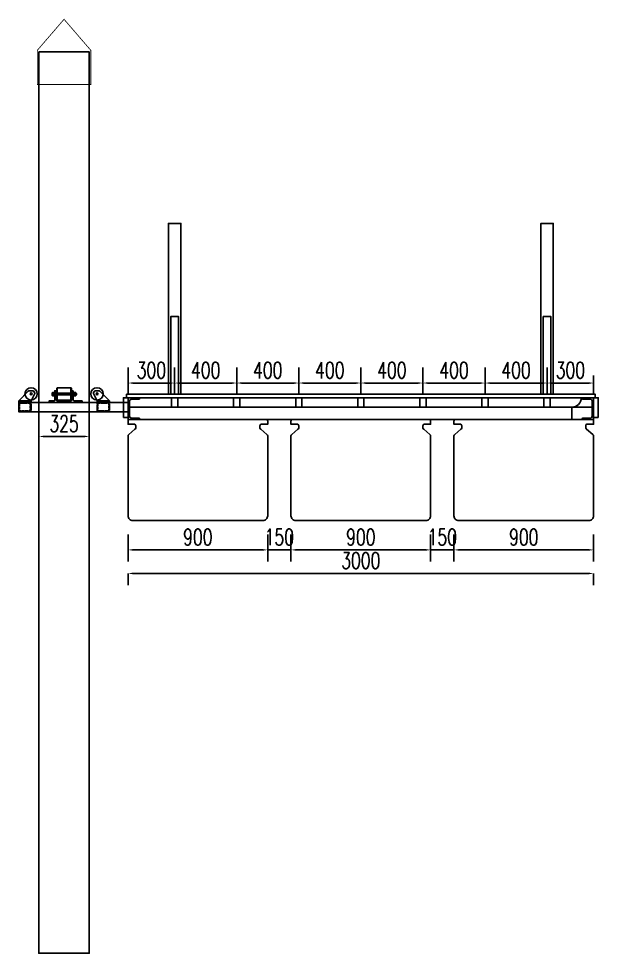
# Model space of a CAD drawing. Header units: millimetres. Extents: x -1546798 to -962116, y 1297493 to 1531173.
# Drawn here: x -1346420 to -1342685, y 1318521 to 1324538 of the extents above; entities that cross this region are included whole.
import ezdxf

# ---------------------------------------------------------------- set-up
doc = ezdxf.new("R2010")
doc.units = ezdxf.units.MM
doc.header["$LTSCALE"] = 10
for name, pattern in [('ACAD_ISO03W100', [30, 12, -18]), ('CENTER2', [28.575, 19.05, -3.175, 3.175, -3.175]), ('DASH', [0.35, 0.25, -0.1]), ('DASHED2', [9.525, 6.35, -3.175])]:
    doc.linetypes.add(name, pattern=pattern)
doc.layers.get('0').update_dxf_attribs({"linetype": 'CONTINUOUS'})
doc.layers.get('DEFPOINTS').update_dxf_attribs({"linetype": 'CONTINUOUS'})
doc.layers.add('W-float bowl浮筒', color=253, linetype='CONTINUOUS', plot=False)
for name, color, linetype in [('W-MOUNTING固定方式', 5, 'CONTINUOUS'), ('W-PLASTIC_RAILINGS塑木栏杆', 6, 'CONTINUOUS'), ('W-STEEL_FRAME钢架', 3, 'CONTINUOUS'), ('W-WOOD_FLOOR木地板', 30, 'CONTINUOUS')]:
    doc.layers.add(name, color=color, linetype=linetype)
doc.styles.add('STANDARD_T3', font='simplex.shx', dxfattribs={"width": 0.7, "bigfont": 'gbcbig.shx'})
doc.dimstyles.new('W&&30', dxfattribs={"dimtxt": 105, "dimasz": 30, "dimexe": 75, "dimexo": 90, "dimgap": 30, "dimtad": 1, "dimdec": 0, "dimzin": 0, "dimdsep": 46, "dimtxsty": 'STANDARD_T3', "dimcen": 0.09, "dimclrd": 1, "dimclre": 1, "dimclrt": 7, "dimazin": 2, "dimtfac": 1, "dimtdec": 0, "dimtix": 1, "dimtmove": 1, "dimatfit": 3, "dimfxl": 100, "dimtolj": 1, "dimtzin": 0, "dimarcsym": 0})

# ---------------------------------------------------------------- blocks, each defined once
blk = doc.blocks.new('14C')
at = {"layer": 'W-STEEL_FRAME钢架'}
blk.add_lwpolyline([(75.2, 140), (0, 140), (0, 0), (75.2, 0), (75.2, 3.8, 0.398895), (70.3, 9), (17, 11.8, -0.398895), (8.8, 20.6), (8.8, 119.4, -0.398895), (17, 128.2), (70.3, 131, 0.398895), (75.2, 136.2)], format="xyb", close=True, dxfattribs=at)
blk = doc.blocks.new('55')
at = {"layer": 'W-float bowl浮筒'}
blk.add_lwpolyline([(-420, -322.9, -0.414214), (-450, -292.9), (-450, 221.3, -0.269143), (-445, 230), (-405, 264.2, 0.269143), (-400, 272.9), (-400, 287.1, 0.414214), (-410, 297.1), (-450, 297.1), (-450, 317.1, -0.414214), (-440, 327.1), (440, 327.1, -0.414214), (450, 317.1), (450, 297.1), (410, 297.1, 0.414214), (400, 287.1), (400, 272.9, 0.269143), (405, 264.2), (445, 230, -0.269143), (450, 221.3), (450, -292.9, -0.414214), (420, -322.9)], format="xyb", close=True, dxfattribs=at)
blk = doc.blocks.new('*D795')
at = {"layer": 'DEFPOINTS', "color": 0, "transparency": 16777216}
for p in [(-1345714.8, 1322410.2), (-1345414.8, 1322410.2), (-1345414.8, 1322192.5)]:
    blk.add_point(p, dxfattribs=at)
at = {"layer": 'W-STEEL_FRAME钢架', "color": 1, "lineweight": -2, "transparency": 16777216}
for p, q in [((-1345714.8, 1322292.5), (-1345714.8, 1322117.5)), ((-1345414.8, 1322292.5), (-1345414.8, 1322117.5)), ((-1345684.8, 1322192.5), (-1345444.8, 1322192.5))]:
    blk.add_line(p, q, dxfattribs=at)
at = {"layer": 'W-STEEL_FRAME钢架', "color": 1, "transparency": 16777216}
for points in [[(-1345684.8, 1322197.5), (-1345684.8, 1322187.5), (-1345714.8, 1322192.5)], [(-1345444.8, 1322197.5), (-1345444.8, 1322187.5), (-1345414.8, 1322192.5)]]:
    blk.add_solid(points, dxfattribs=at)
at = {"layer": 'W-STEEL_FRAME钢架', "color": 7, "transparency": 16777216, "insert": (-1345564.8, 1322275), "char_height": 105, "attachment_point": 5, "style": 'STANDARD_T3'}
blk.add_mtext('\\A1;300', dxfattribs=at)
blk = doc.blocks.new('*D796')
at = {"layer": 'DEFPOINTS', "color": 0, "transparency": 16777216}
for p in [(-1345414.8, 1322410.2), (-1345014.8, 1322410.2), (-1345014.8, 1322192.5)]:
    blk.add_point(p, dxfattribs=at)
at = {"layer": 'W-STEEL_FRAME钢架', "color": 1, "lineweight": -2, "transparency": 16777216}
for p, q in [((-1345414.8, 1322292.5), (-1345414.8, 1322117.5)), ((-1345014.8, 1322292.5), (-1345014.8, 1322117.5)), ((-1345384.8, 1322192.5), (-1345044.8, 1322192.5))]:
    blk.add_line(p, q, dxfattribs=at)
at = {"layer": 'W-STEEL_FRAME钢架', "color": 1, "transparency": 16777216}
for points in [[(-1345384.8, 1322197.5), (-1345384.8, 1322187.5), (-1345414.8, 1322192.5)], [(-1345044.8, 1322197.5), (-1345044.8, 1322187.5), (-1345014.8, 1322192.5)]]:
    blk.add_solid(points, dxfattribs=at)
at = {"layer": 'W-STEEL_FRAME钢架', "color": 7, "transparency": 16777216, "insert": (-1345214.8, 1322275), "char_height": 105, "attachment_point": 5, "style": 'STANDARD_T3'}
blk.add_mtext('\\A1;400', dxfattribs=at)
blk = doc.blocks.new('*D797')
at = {"layer": 'DEFPOINTS', "color": 0, "transparency": 16777216}
for p in [(-1345014.8, 1322410.2), (-1344614.8, 1322410.2), (-1344614.8, 1322192.5)]:
    blk.add_point(p, dxfattribs=at)
at = {"layer": 'W-STEEL_FRAME钢架', "color": 1, "lineweight": -2, "transparency": 16777216}
for p, q in [((-1345014.8, 1322292.5), (-1345014.8, 1322117.5)), ((-1344614.8, 1322292.5), (-1344614.8, 1322117.5)), ((-1344984.8, 1322192.5), (-1344644.8, 1322192.5))]:
    blk.add_line(p, q, dxfattribs=at)
at = {"layer": 'W-STEEL_FRAME钢架', "color": 1, "transparency": 16777216}
for points in [[(-1344984.8, 1322197.5), (-1344984.8, 1322187.5), (-1345014.8, 1322192.5)], [(-1344644.8, 1322197.5), (-1344644.8, 1322187.5), (-1344614.8, 1322192.5)]]:
    blk.add_solid(points, dxfattribs=at)
at = {"layer": 'W-STEEL_FRAME钢架', "color": 7, "transparency": 16777216, "insert": (-1344814.8, 1322275), "char_height": 105, "attachment_point": 5, "style": 'STANDARD_T3'}
blk.add_mtext('\\A1;400', dxfattribs=at)
blk = doc.blocks.new('*D798')
at = {"layer": 'DEFPOINTS', "color": 0, "transparency": 16777216}
for p in [(-1344614.8, 1322410.2), (-1344214.8, 1322410.2), (-1344214.8, 1322192.5)]:
    blk.add_point(p, dxfattribs=at)
at = {"layer": 'W-STEEL_FRAME钢架', "color": 1, "lineweight": -2, "transparency": 16777216}
for p, q in [((-1344614.8, 1322292.5), (-1344614.8, 1322117.5)), ((-1344214.8, 1322292.5), (-1344214.8, 1322117.5)), ((-1344584.8, 1322192.5), (-1344244.8, 1322192.5))]:
    blk.add_line(p, q, dxfattribs=at)
at = {"layer": 'W-STEEL_FRAME钢架', "color": 1, "transparency": 16777216}
for points in [[(-1344584.8, 1322197.5), (-1344584.8, 1322187.5), (-1344614.8, 1322192.5)], [(-1344244.8, 1322197.5), (-1344244.8, 1322187.5), (-1344214.8, 1322192.5)]]:
    blk.add_solid(points, dxfattribs=at)
at = {"layer": 'W-STEEL_FRAME钢架', "color": 7, "transparency": 16777216, "insert": (-1344414.8, 1322275), "char_height": 105, "attachment_point": 5, "style": 'STANDARD_T3'}
blk.add_mtext('\\A1;400', dxfattribs=at)
blk = doc.blocks.new('*D799')
at = {"layer": 'DEFPOINTS', "color": 0, "transparency": 16777216}
for p in [(-1344214.8, 1322410.2), (-1343814.8, 1322410.2), (-1343814.8, 1322192.5)]:
    blk.add_point(p, dxfattribs=at)
at = {"layer": 'W-STEEL_FRAME钢架', "color": 1, "lineweight": -2, "transparency": 16777216}
for p, q in [((-1344214.8, 1322292.5), (-1344214.8, 1322117.5)), ((-1343814.8, 1322292.5), (-1343814.8, 1322117.5)), ((-1344184.8, 1322192.5), (-1343844.8, 1322192.5))]:
    blk.add_line(p, q, dxfattribs=at)
at = {"layer": 'W-STEEL_FRAME钢架', "color": 1, "transparency": 16777216}
for points in [[(-1344184.8, 1322197.5), (-1344184.8, 1322187.5), (-1344214.8, 1322192.5)], [(-1343844.8, 1322197.5), (-1343844.8, 1322187.5), (-1343814.8, 1322192.5)]]:
    blk.add_solid(points, dxfattribs=at)
at = {"layer": 'W-STEEL_FRAME钢架', "color": 7, "transparency": 16777216, "insert": (-1344014.8, 1322275), "char_height": 105, "attachment_point": 5, "style": 'STANDARD_T3'}
blk.add_mtext('\\A1;400', dxfattribs=at)
blk = doc.blocks.new('*D800')
at = {"layer": 'DEFPOINTS', "color": 0, "transparency": 16777216}
for p in [(-1343814.8, 1322410.2), (-1343414.8, 1322410.2), (-1343414.8, 1322192.5)]:
    blk.add_point(p, dxfattribs=at)
at = {"layer": 'W-STEEL_FRAME钢架', "color": 1, "lineweight": -2, "transparency": 16777216}
for p, q in [((-1343814.8, 1322292.5), (-1343814.8, 1322117.5)), ((-1343414.8, 1322292.5), (-1343414.8, 1322117.5)), ((-1343784.8, 1322192.5), (-1343444.8, 1322192.5))]:
    blk.add_line(p, q, dxfattribs=at)
at = {"layer": 'W-STEEL_FRAME钢架', "color": 1, "transparency": 16777216}
for points in [[(-1343784.8, 1322197.5), (-1343784.8, 1322187.5), (-1343814.8, 1322192.5)], [(-1343444.8, 1322197.5), (-1343444.8, 1322187.5), (-1343414.8, 1322192.5)]]:
    blk.add_solid(points, dxfattribs=at)
at = {"layer": 'W-STEEL_FRAME钢架', "color": 7, "transparency": 16777216, "insert": (-1343614.8, 1322275), "char_height": 105, "attachment_point": 5, "style": 'STANDARD_T3'}
blk.add_mtext('\\A1;400', dxfattribs=at)
blk = doc.blocks.new('*D801')
at = {"layer": 'DEFPOINTS', "color": 0, "transparency": 16777216}
for p in [(-1343414.8, 1322410.2), (-1343014.8, 1322410.2), (-1343014.8, 1322192.5)]:
    blk.add_point(p, dxfattribs=at)
at = {"layer": 'W-STEEL_FRAME钢架', "color": 1, "lineweight": -2, "transparency": 16777216}
for p, q in [((-1343414.8, 1322292.5), (-1343414.8, 1322117.5)), ((-1343014.8, 1322292.5), (-1343014.8, 1322117.5)), ((-1343384.8, 1322192.5), (-1343044.8, 1322192.5))]:
    blk.add_line(p, q, dxfattribs=at)
at = {"layer": 'W-STEEL_FRAME钢架', "color": 1, "transparency": 16777216}
for points in [[(-1343384.8, 1322197.5), (-1343384.8, 1322187.5), (-1343414.8, 1322192.5)], [(-1343044.8, 1322197.5), (-1343044.8, 1322187.5), (-1343014.8, 1322192.5)]]:
    blk.add_solid(points, dxfattribs=at)
at = {"layer": 'W-STEEL_FRAME钢架', "color": 7, "transparency": 16777216, "insert": (-1343214.8, 1322275), "char_height": 105, "attachment_point": 5, "style": 'STANDARD_T3'}
blk.add_mtext('\\A1;400', dxfattribs=at)
blk = doc.blocks.new('*D802')
at = {"layer": 'DEFPOINTS', "color": 0, "transparency": 16777216}
for p in [(-1343014.8, 1322410.2), (-1342714.8, 1322330.2), (-1342714.8, 1322192.5)]:
    blk.add_point(p, dxfattribs=at)
at = {"layer": 'W-STEEL_FRAME钢架', "color": 1, "lineweight": -2, "transparency": 16777216}
for p, q in [((-1343014.8, 1322292.5), (-1343014.8, 1322117.5)), ((-1342714.8, 1322240.2), (-1342714.8, 1322117.5)), ((-1342984.8, 1322192.5), (-1342744.8, 1322192.5))]:
    blk.add_line(p, q, dxfattribs=at)
at = {"layer": 'W-STEEL_FRAME钢架', "color": 1, "transparency": 16777216}
for points in [[(-1342984.8, 1322197.5), (-1342984.8, 1322187.5), (-1343014.8, 1322192.5)], [(-1342744.8, 1322197.5), (-1342744.8, 1322187.5), (-1342714.8, 1322192.5)]]:
    blk.add_solid(points, dxfattribs=at)
at = {"layer": 'W-STEEL_FRAME钢架', "color": 7, "transparency": 16777216, "insert": (-1342864.8, 1322275), "char_height": 105, "attachment_point": 5, "style": 'STANDARD_T3'}
blk.add_mtext('\\A1;300', dxfattribs=at)
blk = doc.blocks.new('*D803')
at = {"layer": 'DEFPOINTS', "color": 0, "transparency": 16777216}
for p in [(-1345715.3, 1321337.6), (-1344815.3, 1321337.6), (-1344815.3, 1321118.1)]:
    blk.add_point(p, dxfattribs=at)
at = {"layer": 'W-STEEL_FRAME钢架', "color": 1, "lineweight": -2, "transparency": 16777216}
for p, q in [((-1345715.3, 1321218.1), (-1345715.3, 1321043.1)), ((-1344815.3, 1321218.1), (-1344815.3, 1321043.1)), ((-1345685.3, 1321118.1), (-1344845.3, 1321118.1))]:
    blk.add_line(p, q, dxfattribs=at)
at = {"layer": 'W-STEEL_FRAME钢架', "color": 1, "transparency": 16777216}
for points in [[(-1345685.3, 1321123.1), (-1345685.3, 1321113.1), (-1345715.3, 1321118.1)], [(-1344845.3, 1321123.1), (-1344845.3, 1321113.1), (-1344815.3, 1321118.1)]]:
    blk.add_solid(points, dxfattribs=at)
at = {"layer": 'W-STEEL_FRAME钢架', "color": 7, "transparency": 16777216, "insert": (-1345265.3, 1321200.6), "char_height": 105, "attachment_point": 5, "style": 'STANDARD_T3'}
blk.add_mtext('\\A1;900', dxfattribs=at)
blk = doc.blocks.new('*D804')
at = {"layer": 'DEFPOINTS', "color": 0, "transparency": 16777216}
for p in [(-1344665.1, 1321337.6), (-1343765.1, 1321337.6), (-1343765.1, 1321118.1)]:
    blk.add_point(p, dxfattribs=at)
at = {"layer": 'W-STEEL_FRAME钢架', "color": 1, "lineweight": -2, "transparency": 16777216}
for p, q in [((-1344665.1, 1321218.1), (-1344665.1, 1321043.1)), ((-1343765.1, 1321218.1), (-1343765.1, 1321043.1)), ((-1344635.1, 1321118.1), (-1343795.1, 1321118.1))]:
    blk.add_line(p, q, dxfattribs=at)
at = {"layer": 'W-STEEL_FRAME钢架', "color": 1, "transparency": 16777216}
for points in [[(-1344635.1, 1321123.1), (-1344635.1, 1321113.1), (-1344665.1, 1321118.1)], [(-1343795.1, 1321123.1), (-1343795.1, 1321113.1), (-1343765.1, 1321118.1)]]:
    blk.add_solid(points, dxfattribs=at)
at = {"layer": 'W-STEEL_FRAME钢架', "color": 7, "transparency": 16777216, "insert": (-1344215.1, 1321200.6), "char_height": 105, "attachment_point": 5, "style": 'STANDARD_T3'}
blk.add_mtext('\\A1;900', dxfattribs=at)
blk = doc.blocks.new('*D805')
at = {"layer": 'DEFPOINTS', "color": 0, "transparency": 16777216}
for p in [(-1343765.1, 1321337.6), (-1343615.1, 1321337.6), (-1343615.1, 1321118.1)]:
    blk.add_point(p, dxfattribs=at)
at = {"layer": 'W-STEEL_FRAME钢架', "color": 1, "lineweight": -2, "transparency": 16777216}
for p, q in [((-1343765.1, 1321218.1), (-1343765.1, 1321043.1)), ((-1343615.1, 1321218.1), (-1343615.1, 1321043.1)), ((-1343795.1, 1321118.1), (-1343825.1, 1321118.1)), ((-1343765.1, 1321118.1), (-1343615.1, 1321118.1)), ((-1343585.1, 1321118.1), (-1343555.1, 1321118.1))]:
    blk.add_line(p, q, dxfattribs=at)
at = {"layer": 'W-STEEL_FRAME钢架', "color": 1, "transparency": 16777216}
for points in [[(-1343795.1, 1321123.1), (-1343795.1, 1321113.1), (-1343765.1, 1321118.1)], [(-1343585.1, 1321123.1), (-1343585.1, 1321113.1), (-1343615.1, 1321118.1)]]:
    blk.add_solid(points, dxfattribs=at)
at = {"layer": 'W-STEEL_FRAME钢架', "color": 7, "transparency": 16777216, "insert": (-1343690.1, 1321200.6), "char_height": 105, "attachment_point": 5, "style": 'STANDARD_T3'}
blk.add_mtext('\\A1;150', dxfattribs=at)
blk = doc.blocks.new('*D806')
at = {"layer": 'DEFPOINTS', "color": 0, "transparency": 16777216}
for p in [(-1343615.1, 1321337.6), (-1342715.1, 1321337.6), (-1342715.1, 1321118.1)]:
    blk.add_point(p, dxfattribs=at)
at = {"layer": 'W-STEEL_FRAME钢架', "color": 1, "lineweight": -2, "transparency": 16777216}
for p, q in [((-1343615.1, 1321218.1), (-1343615.1, 1321043.1)), ((-1342715.1, 1321218.1), (-1342715.1, 1321043.1)), ((-1343585.1, 1321118.1), (-1342745.1, 1321118.1))]:
    blk.add_line(p, q, dxfattribs=at)
at = {"layer": 'W-STEEL_FRAME钢架', "color": 1, "transparency": 16777216}
for points in [[(-1343585.1, 1321123.1), (-1343585.1, 1321113.1), (-1343615.1, 1321118.1)], [(-1342745.1, 1321123.1), (-1342745.1, 1321113.1), (-1342715.1, 1321118.1)]]:
    blk.add_solid(points, dxfattribs=at)
at = {"layer": 'W-STEEL_FRAME钢架', "color": 7, "transparency": 16777216, "insert": (-1343165.1, 1321200.6), "char_height": 105, "attachment_point": 5, "style": 'STANDARD_T3'}
blk.add_mtext('\\A1;900', dxfattribs=at)
blk = doc.blocks.new('5632.')
for p, q in [((865972.8, -129944.8), (865995.8, -129992.1)), ((865980.9, -129928.5), (865973.8, -129939)), ((866075.8, -129992.1), (866013.8, -129930.1))]:
    blk.add_line(p, q)
at = {"color": 0}
for p, q in [((866006.7, -129927.1), (865984.3, -129927.1)), ((866075.8, -129992.1), (865995.8, -129992.1)), ((865995.8, -129992.1), (865995.8, -130002.1)), ((865995.8, -130002.1), (866075.8, -130002.1)), ((866075.8, -130002.1), (866075.8, -129992.1))]:
    blk.add_line(p, q, dxfattribs=at)
for radius in [40, 6]:
    blk.add_circle((865995.8, -129947.3), radius)
for centre, radius, start, end in [((865977.3, -129942.6), 5, 133.94354, 206), ((865984.3, -129932.1), 5, 90, 133.94354), ((866006.7, -129937.1), 10, 45, 90)]:
    blk.add_arc(centre, radius, start, end)
blk = doc.blocks.new('*D810')
at = {"layer": 'DEFPOINTS', "color": 0, "transparency": 16777216}
for p in [(-1344815.3, 1321337.6), (-1344665.1, 1321337.6), (-1344665.1, 1321118.1)]:
    blk.add_point(p, dxfattribs=at)
at = {"layer": 'W-STEEL_FRAME钢架', "color": 1, "lineweight": -2, "transparency": 16777216}
for p, q in [((-1344815.3, 1321218.1), (-1344815.3, 1321043.1)), ((-1344665.1, 1321218.1), (-1344665.1, 1321043.1)), ((-1344845.3, 1321118.1), (-1344875.3, 1321118.1)), ((-1344815.3, 1321118.1), (-1344665.1, 1321118.1)), ((-1344635.1, 1321118.1), (-1344605.1, 1321118.1))]:
    blk.add_line(p, q, dxfattribs=at)
at = {"layer": 'W-STEEL_FRAME钢架', "color": 1, "transparency": 16777216}
for points in [[(-1344845.3, 1321123.1), (-1344845.3, 1321113.1), (-1344815.3, 1321118.1)], [(-1344635.1, 1321123.1), (-1344635.1, 1321113.1), (-1344665.1, 1321118.1)]]:
    blk.add_solid(points, dxfattribs=at)
at = {"layer": 'W-STEEL_FRAME钢架', "color": 7, "transparency": 16777216, "insert": (-1344740.2, 1321200.6), "char_height": 105, "attachment_point": 5, "style": 'STANDARD_T3'}
blk.add_mtext('\\A1;150', dxfattribs=at)
blk = doc.blocks.new('*D811')
at = {"layer": 'DEFPOINTS', "color": 0, "transparency": 16777216}
for p in [(-1346289.9, 1322007.6, -1000), (-1345964.9, 1322007.6, -1000), (-1345964.9, 1321848.6)]:
    blk.add_point(p, dxfattribs=at)
at = {"layer": 'W-STEEL_FRAME钢架', "color": 1, "lineweight": -2, "transparency": 16777216}
for p, q in [((-1346289.9, 1321917.6), (-1346289.9, 1321773.6)), ((-1345964.9, 1321917.6), (-1345964.9, 1321773.6)), ((-1346259.9, 1321848.6), (-1345994.9, 1321848.6))]:
    blk.add_line(p, q, dxfattribs=at)
at = {"layer": 'W-STEEL_FRAME钢架', "color": 1, "transparency": 16777216}
for points in [[(-1346259.9, 1321853.6), (-1346259.9, 1321843.6), (-1346289.9, 1321848.6)], [(-1345994.9, 1321853.6), (-1345994.9, 1321843.6), (-1345964.9, 1321848.6)]]:
    blk.add_solid(points, dxfattribs=at)
at = {"layer": 'W-STEEL_FRAME钢架', "color": 7, "transparency": 16777216, "insert": (-1346127.4, 1321931.1), "char_height": 105, "attachment_point": 5, "style": 'STANDARD_T3'}
blk.add_mtext('\\A1;325', dxfattribs=at)
blk = doc.blocks.new('*D812')
at = {"layer": 'DEFPOINTS', "color": 0, "transparency": 16777216}
for p in [(-1345715.3, 1321043.1), (-1342715.1, 1321043.1), (-1342715.1, 1320966.6)]:
    blk.add_point(p, dxfattribs=at)
at = {"layer": 'W-STEEL_FRAME钢架', "color": 1, "lineweight": -2, "transparency": 16777216}
for p, q in [((-1345715.3, 1320966.6), (-1345715.3, 1320891.6)), ((-1345685.3, 1320966.6), (-1342745.1, 1320966.6)), ((-1342715.1, 1320966.6), (-1342715.1, 1320891.6))]:
    blk.add_line(p, q, dxfattribs=at)
at = {"layer": 'W-STEEL_FRAME钢架', "color": 1, "transparency": 16777216}
for points in [[(-1345685.3, 1320971.6), (-1345685.3, 1320961.6), (-1345715.3, 1320966.6)], [(-1342745.1, 1320971.6), (-1342745.1, 1320961.6), (-1342715.1, 1320966.6)]]:
    blk.add_solid(points, dxfattribs=at)
at = {"layer": 'W-STEEL_FRAME钢架', "color": 7, "transparency": 16777216, "insert": (-1344215.2, 1321049.1), "char_height": 105, "attachment_point": 5, "style": 'STANDARD_T3'}
blk.add_mtext('\\A1;3000', dxfattribs=at)

msp = doc.modelspace()

# ---------------------------------------------------------------- linework, layer by layer
for p, q in [((-1346202.9, 1322114.1, 0), (-1346202.9, 1322128.1, 0)), ((-1346200.9, 1322126.6, 0), (-1346193.9, 1322126.6, 0)), ((-1346193.9, 1322115.6, 0), (-1346200.9, 1322115.6, 0)), ((-1346189.9, 1322120.1, 0), (-1346193.9, 1322123.4, 0)), ((-1346189.9, 1322117.8, 0), (-1346193.9, 1322121.1, 0)), ((-1346064.9, 1322120.1, 0), (-1346060.9, 1322123.4, 0)), ((-1346064.9, 1322117.8, 0), (-1346060.9, 1322121.1, 0)), ((-1346053.9, 1322126.6, 0), (-1346060.9, 1322126.6, 0)), ((-1346060.9, 1322115.6, 0), (-1346053.9, 1322115.6, 0)), ((-1346082.9, 1322081.6, 0), (-1346171.9, 1322081.6, 0))]:
    msp.add_line(p, q)
at = {"color": 1}
for p, q in [((-1346186.9, 1322128.6, 0), (-1346176.9, 1322128.6, 0)), ((-1346186.9, 1322114.6, 0), (-1346176.9, 1322114.6, 0)), ((-1346067.9, 1322128.6, 0), (-1346077.9, 1322128.6, 0)), ((-1346077.9, 1322114.6, 0), (-1346067.9, 1322114.6, 0))]:
    msp.add_line(p, q, dxfattribs=at)
at = {"color": 6, "linetype": 'ACAD_ISO03W100'}
for p, q in [((-1346186.9, 1322127.6, 0), (-1346067.9, 1322127.6, 0)), ((-1346186.9, 1322115.6, 0), (-1346067.9, 1322115.6, 0))]:
    msp.add_line(p, q, dxfattribs=at)
at = {"color": 2}
for p, q in [((-1346176.9, 1322121.6, 0), (-1346186.9, 1322121.6, 0)), ((-1346067.9, 1322121.6, 0), (-1346077.9, 1322121.6, 0))]:
    msp.add_line(p, q, dxfattribs=at)
at = {"color": 4}
for p, q in [((-1346051.9, 1322127.1, 0), (-1346048.9, 1322127.1, 0)), ((-1346051.9, 1322121.1, 0), (-1346047.9, 1322121.1, 0)), ((-1346048.9, 1322115.1, 0), (-1346051.9, 1322115.1, 0))]:
    msp.add_line(p, q, dxfattribs=at)
at = {"color": 0}
msp.add_line((-1346419.8, 1322067.6, 0), (-1345714.8, 1322067.6, 0), dxfattribs=at)
at = {"linetype": 'DASHED2'}
for p, q in [((-1346386.8, 1322067.6, 0), (-1346386.8, 1322077.6, 0)), ((-1346372.8, 1322067.6, 0), (-1346372.8, 1322077.6, 0)), ((-1345881.8, 1322067.6, 0), (-1345881.8, 1322077.6, 0)), ((-1345867.8, 1322067.6, 0), (-1345867.8, 1322077.6, 0))]:
    msp.add_line(p, q, dxfattribs=at)
at = {"color": 3, "linetype": 'CENTER2', "ltscale": 0.5}
for p, q in [((-1346379.8, 1322062.6, 0), (-1346379.8, 1322082.6, 0)), ((-1345874.8, 1322062.6, 0), (-1345874.8, 1322082.6, 0))]:
    msp.add_line(p, q, dxfattribs=at)
at = {"elevation": 0}
for points in [[(-1346174.9, 1322158.6), (-1346171.9, 1322161.6), (-1346171.9, 1322081.6), (-1346174.9, 1322084.6)], [(-1346202.9, 1322112.6), (-1346202.9, 1322115.6), (-1346202.9, 1322126.6), (-1346202.9, 1322129.6)], [(-1346051.9, 1322112.6), (-1346051.9, 1322115.6), (-1346051.9, 1322126.6), (-1346051.9, 1322129.6)], [(-1346047.9, 1322116.1), (-1346049.9, 1322114.1), (-1346049.9, 1322128.1), (-1346047.9, 1322126.1)]]:
    msp.add_lwpolyline(points, close=True, dxfattribs=at)
for points in [[(-1346082.9, 1322161.6), (-1346082.9, 1322081.6), (-1346079.9, 1322084.6), (-1346079.9, 1322158.6), (-1346082.9, 1322161.6), (-1346171.9, 1322161.6)], [(-1346189.9, 1322134.6), (-1346189.9, 1322106.6), (-1346186.9, 1322106.6), (-1346186.9, 1322134.6), (-1346189.9, 1322134.6), (-1346189.9, 1322133.6)], [(-1346064.9, 1322134.6), (-1346064.9, 1322106.6), (-1346067.9, 1322106.6), (-1346067.9, 1322134.6), (-1346064.9, 1322134.6), (-1346064.9, 1322133.6)], [(-1346049.9, 1322114.1), (-1346051.9, 1322114.1), (-1346051.9, 1322128.1), (-1346049.9, 1322128.1)], [(-1345714.8, 1322007.6), (-1346419.8, 1322007.6), (-1346419.8, 1322067.6)]]:
    msp.add_lwpolyline(points, dxfattribs=at)
for points in [[(-1346082.9, 1322077.6), (-1346171.9, 1322077.6, -0.414214), (-1346176.9, 1322082.6), (-1346176.9, 1322142.6), (-1346186.9, 1322142.6), (-1346186.9, 1322082.6, -0.414214), (-1346191.9, 1322077.6), (-1346223.9, 1322077.6), (-1346223.9, 1322067.6), (-1346010.9, 1322067.6), (-1346010.9, 1322077.6), (-1346062.9, 1322077.6, -0.414214), (-1346067.9, 1322082.6), (-1346067.9, 1322142.6)], [(-1346067.9, 1322142.6), (-1346077.9, 1322142.6), (-1346077.9, 1322082.6, -0.414214), (-1346082.9, 1322077.6)]]:
    msp.add_lwpolyline(points, format="xyb", dxfattribs=at)
for points in [[(-1346200.9, 1322109.6), (-1346193.9, 1322109.6), (-1346193.9, 1322110.6), (-1346189.9, 1322110.6), (-1346189.9, 1322131.6), (-1346193.9, 1322131.6), (-1346193.9, 1322110.6), (-1346193.9, 1322132.6), (-1346200.9, 1322132.6, 0.666667), (-1346200.9, 1322126.6, 0.363636), (-1346200.9, 1322115.6, 0.666667)], [(-1346053.9, 1322109.6), (-1346060.9, 1322109.6), (-1346060.9, 1322110.6), (-1346064.9, 1322110.6), (-1346064.9, 1322131.6), (-1346060.9, 1322131.6), (-1346060.9, 1322110.6), (-1346060.9, 1322132.6), (-1346053.9, 1322132.6, -0.666667), (-1346053.9, 1322126.6, -0.363636), (-1346053.9, 1322115.6, -0.666667)]]:
    msp.add_lwpolyline(points, format="xyb", close=True, dxfattribs=at)
at = {"layer": 'W-MOUNTING固定方式', "const_width": 5, "elevation": -1000}
msp.add_lwpolyline([(-1346299.9, 1324334.6), (-1346127.4, 1324534.6), (-1345954.9, 1324334.6), (-1345954.9, 1324114.6), (-1346299.9, 1324114.6)], close=True, dxfattribs=at)
at = {"layer": 'W-MOUNTING固定方式', "elevation": -1000}
msp.add_lwpolyline([(-1346289.9, 1324324.6), (-1345964.9, 1324324.6), (-1345964.9, 1318520.7), (-1346289.9, 1318520.7)], close=True, dxfattribs=at)
at = {"layer": 'W-PLASTIC_RAILINGS塑木栏杆'}
for points in [[(-1345439.8, 1322120.6), (-1345389.8, 1322120.6), (-1345389.8, 1322620.6), (-1345439.8, 1322620.6)], [(-1343039.8, 1322120.6), (-1342989.8, 1322120.6), (-1342989.8, 1322620.6), (-1343039.8, 1322620.6)]]:
    msp.add_lwpolyline(points, close=True, dxfattribs=at)
at = {"layer": 'W-STEEL_FRAME钢架', "color": 6}
for points in [[(-1345454.8, 1322120.6), (-1345374.8, 1322120.6), (-1345374.8, 1323220.6), (-1345454.8, 1323220.6)], [(-1343054.8, 1322120.6), (-1342974.8, 1322120.6), (-1342974.8, 1323220.6), (-1343054.8, 1323220.6)], [(-1345714.8, 1321957.6), (-1342714.8, 1321957.6), (-1342714.8, 1322037.6), (-1345714.8, 1322037.6)]]:
    msp.add_lwpolyline(points, close=True, dxfattribs=at)
at = {"layer": 'W-STEEL_FRAME钢架', "color": 5}
for points in [[(-1345434.8, 1322037.6), (-1345394.8, 1322037.6), (-1345394.8, 1322097.6), (-1345434.8, 1322097.6)], [(-1345034.8, 1322037.6), (-1344994.8, 1322037.6), (-1344994.8, 1322097.6), (-1345034.8, 1322097.6)], [(-1344634.8, 1322037.6), (-1344594.8, 1322037.6), (-1344594.8, 1322097.6), (-1344634.8, 1322097.6)], [(-1344234.8, 1322037.6), (-1344194.8, 1322037.6), (-1344194.8, 1322097.6), (-1344234.8, 1322097.6)], [(-1343834.8, 1322037.6), (-1343794.8, 1322037.6), (-1343794.8, 1322097.6), (-1343834.8, 1322097.6)], [(-1343434.8, 1322037.6), (-1343394.8, 1322037.6), (-1343394.8, 1322097.6), (-1343434.8, 1322097.6)], [(-1343034.8, 1322037.6), (-1342994.8, 1322037.6), (-1342994.8, 1322097.6), (-1343034.8, 1322097.6)]]:
    msp.add_lwpolyline(points, close=True, dxfattribs=at)
at = {"layer": 'W-STEEL_FRAME钢架', "color": 1}
msp.add_lwpolyline([(-1342794.8, 1322097.6), (-1342714.8, 1322097.6), (-1342714.8, 1321957.6), (-1342854.8, 1321957.6), (-1342854.8, 1322037.6, 0.414214)], format="xyb", close=True, dxfattribs=at)
at = {"layer": 'W-STEEL_FRAME钢架', "linetype": 'DASH', "ltscale": 0.5, "elevation": 0}
for points in [[(-1346339.8, 1322007.6), (-1346339.8, 1322067.6), (-1346419.8, 1322067.6), (-1346419.8, 1322007.6)], [(-1346344.8, 1322012.6), (-1346344.8, 1322062.6), (-1346414.8, 1322062.6), (-1346414.8, 1322012.6)], [(-1345834.8, 1322007.6), (-1345834.8, 1322067.6), (-1345914.8, 1322067.6), (-1345914.8, 1322007.6)], [(-1345839.8, 1322012.6), (-1345839.8, 1322062.6), (-1345909.8, 1322062.6), (-1345909.8, 1322012.6)]]:
    msp.add_lwpolyline(points, close=True, dxfattribs=at)
at = {"layer": 'W-WOOD_FLOOR木地板'}
for points in [[(-1345744.8, 1321970.6), (-1345714.8, 1321970.6), (-1345714.8, 1322097.6), (-1345744.8, 1322097.6)], [(-1345724.8, 1322120.6), (-1342704.8, 1322120.6), (-1342704.8, 1322097.6), (-1345724.8, 1322097.6)], [(-1342684.8, 1321970.6), (-1342714.8, 1321970.6), (-1342714.8, 1322097.6), (-1342684.8, 1322097.6)]]:
    msp.add_lwpolyline(points, close=True, dxfattribs=at)

# ---------------------------------------------------------------- block references
at = {"xscale": -1}
msp.add_blockref('5632.', (-480343.9, 1452069.8, 0), dxfattribs=at)
msp.add_blockref('5632.', (-2211910.6, 1452069.8, 0))
at = {"layer": 'W-STEEL_FRAME钢架'}
for name, p in [('14C', (-1345714.8, 1321957.6)), ('55', (-1345265.3, 1321630.5)), ('55', (-1344215.1, 1321630.5)), ('55', (-1343165.1, 1321630.5))]:
    msp.add_blockref(name, p, dxfattribs=at)
at = {"layer": 'W-STEEL_FRAME钢架', "xscale": -1}
msp.add_blockref('14C', (-1342714.8, 1321957.6), dxfattribs=at)

# ---------------------------------------------------------------- dimensions: what is measured, and where the dimension line sits
at = {"layer": 'W-STEEL_FRAME钢架'}
for base, p1, p2, picture, middle in [((-1345414.8, 1322192.5), (-1345714.8, 1322410.2), (-1345414.8, 1322410.2), '*D795', (-1345564.8, 1322275)), ((-1345014.8, 1322192.5), (-1345414.8, 1322410.2), (-1345014.8, 1322410.2), '*D796', (-1345214.8, 1322275)), ((-1344614.8, 1322192.5), (-1345014.8, 1322410.2), (-1344614.8, 1322410.2), '*D797', (-1344814.8, 1322275)), ((-1344214.8, 1322192.5), (-1344614.8, 1322410.2), (-1344214.8, 1322410.2), '*D798', (-1344414.8, 1322275)), ((-1343814.8, 1322192.5), (-1344214.8, 1322410.2), (-1343814.8, 1322410.2), '*D799', (-1344014.8, 1322275)), ((-1343414.8, 1322192.5), (-1343814.8, 1322410.2), (-1343414.8, 1322410.2), '*D800', (-1343614.8, 1322275)), ((-1343014.8, 1322192.5), (-1343414.8, 1322410.2), (-1343014.8, 1322410.2), '*D801', (-1343214.8, 1322275)), ((-1342714.8, 1322192.5), (-1343014.8, 1322410.2), (-1342714.8, 1322330.2), '*D802', (-1342864.8, 1322275)), ((-1344815.3, 1321118.1), (-1345715.3, 1321337.6), (-1344815.3, 1321337.6), '*D803', (-1345265.3, 1321200.6)), ((-1344665.1, 1321118.1), (-1344815.3, 1321337.6), (-1344665.1, 1321337.6), '*D810', (-1344740.2, 1321200.6)), ((-1343765.1, 1321118.1), (-1344665.1, 1321337.6), (-1343765.1, 1321337.6), '*D804', (-1344215.1, 1321200.6)), ((-1343615.1, 1321118.1), (-1343765.1, 1321337.6), (-1343615.1, 1321337.6), '*D805', (-1343690.1, 1321200.6)), ((-1342715.1, 1321118.1), (-1343615.1, 1321337.6), (-1342715.1, 1321337.6), '*D806', (-1343165.1, 1321200.6)), ((-1342715.1, 1320966.6), (-1345715.3, 1321043.1), (-1342715.1, 1321043.1), '*D812', (-1344215.2, 1321049.1))]:
    dim = msp.add_linear_dim(base=base, p1=p1, p2=p2, dimstyle='W&&30', override={"dimfxlon": 1}, dxfattribs=at)
    dim.commit()
    dim.dimension.update_dxf_attribs({"geometry": picture, "text_midpoint": middle})
dim = msp.add_linear_dim(base=(-1345964.9, 1321848.6), p1=(-1346289.9, 1322007.6, -1000), p2=(-1345964.9, 1322007.6, -1000), dimstyle='W&&30', dxfattribs=at)
dim.commit()
dim.dimension.update_dxf_attribs({"geometry": '*D811', "text_midpoint": (-1346127.4, 1321931.1)})

doc.saveas('drawing.dxf')
